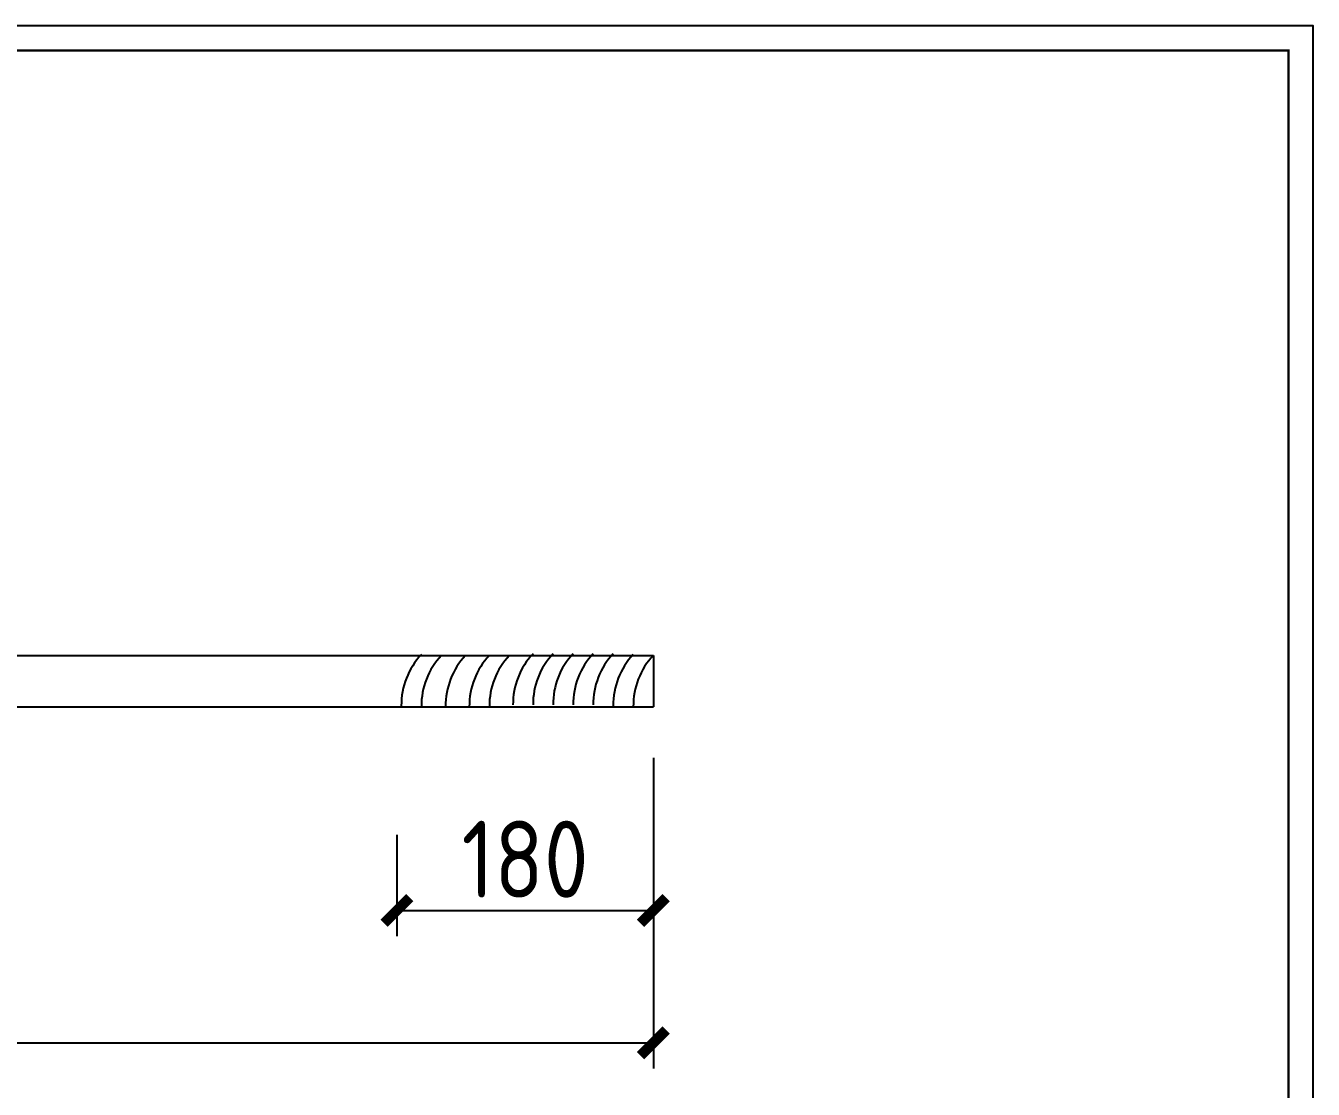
# Model space of a CAD drawing. Extents: x -196983 to 471790, y -783661 to 190401.
# Drawn here: x 222008 to 227029, y -212437 to -208288 of the extents above; entities that cross this region are included whole.
import ezdxf

# ---------------------------------------------------------------- set-up
doc = ezdxf.new("R2010")
doc.units = 0
doc.header["$LTSCALE"] = 1000
doc.header["$MEASUREMENT"] = 0
for name, color, linetype in [('_TCH_MASK', 7, 'Continuous'), ('AXIS', 3, 'Continuous'), ('PUB_TITLE', 4, 'Continuous')]:
    doc.layers.add(name, color=color, linetype=linetype)
doc.styles.get("Standard").update_dxf_attribs({"font": 'gbenor.shx', "bigfont": 'gbcbig.shx'})
doc.dimstyles.get("Standard").update_dxf_attribs({"dimscale": 100, "dimtxt": 3.5, "dimasz": 1, "dimexe": 2.5, "dimexo": 3, "dimgap": 1.5, "dimtad": 1, "dimdec": 0, "dimzin": 0, "dimdsep": 46, "dimtxsty": 'Standard', "dimblk": 'ARCHTICK', "dimcen": 0.09, "dimadec": 0, "dimazin": 0, "dimtfac": 1, "dimtdec": 0, "dimtix": 1, "dimtmove": 2, "dimatfit": 3, "dimfxl": 1, "dimtolj": 1, "dimtzin": 0, "dimarcsym": 0})

# ---------------------------------------------------------------- blocks, each defined once
blk = doc.blocks.new('新块')
at = {"layer": 'PUB_TITLE'}
blk.add_lwpolyline([(-47560, 0), (0, 0), (0, 33640), (-47560, 33640)], close=True, dxfattribs=at)
at = {"layer": 'PUB_TITLE', "const_width": 40}
blk.add_lwpolyline([(-46560, 400), (-400, 400), (-400, 33240), (-46560, 33240)], close=True, dxfattribs=at)
for tag, p in [('审定人', (-8147, 838)), ('校对', (-6621, 837)), ('工程名称', (-5026, 781)), ('阶段', (-810, 832)), ('审核人', (-8147, 641)), ('设计负责人', (-6745, 649)), ('图名', (-3347, 649)), ('图号', (-1657, 502)), ('日期', (-905, 632)), ('项目负责人', (-8228, 444)), ('设计人', (-6659, 447)), ('项目名称', (-5026, 479)), ('比例', (-810, 446))]:
    blk.add_attdef(tag, p, '', height=120)
blk = doc.blocks.new('_ArchTick')
at = {"color": 0, "linetype": 'ByBlock', "const_width": 0.4}
blk.add_lwpolyline([(-0.5, -0.5), (0.5, 0.5)], dxfattribs=at)
blk = doc.blocks.new('*D1535')
at = {"layer": 'AXIS', "color": 0, "lineweight": -2}
for p, q in [((223455.1, -211444.2), (223455.1, -211839.2)), ((224455.1, -211444.2), (224455.1, -211839.2)), ((223455.1, -211739.2), (224455.1, -211739.2))]:
    blk.add_line(p, q, dxfattribs=at)
at = {"layer": 'Defpoints', "color": 0}
for p in [(223455.1, -211244.2), (224455.1, -211244.2), (224455.1, -211739.2)]:
    blk.add_point(p, dxfattribs=at)
at = {"layer": 'AXIS', "color": 0, "lineweight": -2, "xscale": 100, "yscale": 100, "zscale": 100, "rotation": 180}
blk.add_blockref('_ArchTick', (223455.1, -211739.2), dxfattribs=at)
at = {"layer": 'AXIS', "color": 0, "lineweight": -2, "xscale": 100, "yscale": 100, "zscale": 100}
blk.add_blockref('_ArchTick', (224455.1, -211739.2), dxfattribs=at)
at = {"layer": 'AXIS', "color": 0, "insert": (223955.1, -211539.2), "char_height": 300, "attachment_point": 5}
blk.add_mtext('\\A1;180', dxfattribs=at)
blk = doc.blocks.new('*D1537')
at = {"layer": 'AXIS', "color": 0, "lineweight": -2}
for p, q in [((217434, -211144.2), (217434, -212355.4)), ((224455.1, -211144.2), (224455.1, -212355.4)), ((217434, -212255.4), (224455.1, -212255.4))]:
    blk.add_line(p, q, dxfattribs=at)
at = {"layer": 'Defpoints', "color": 0}
for p in [(217434, -210944.2), (224455.1, -210944.2), (224455.1, -212255.4)]:
    blk.add_point(p, dxfattribs=at)
at = {"layer": 'AXIS', "color": 0, "lineweight": -2, "xscale": 100, "yscale": 100, "zscale": 100, "rotation": 180}
blk.add_blockref('_ArchTick', (217434, -212255.4), dxfattribs=at)
at = {"layer": 'AXIS', "color": 0, "lineweight": -2, "xscale": 100, "yscale": 100, "zscale": 100}
blk.add_blockref('_ArchTick', (224455.1, -212255.4), dxfattribs=at)
at = {"layer": 'AXIS', "color": 0, "insert": (220944.6, -212047.1), "char_height": 300, "attachment_point": 5}
blk.add_mtext('\\A1;圆钢总长', dxfattribs=at)

msp = doc.modelspace()

# ---------------------------------------------------------------- linework, layer by layer
at = {"color": 1}
for p, q in [((217434, -210744.2), (224455.1, -210744.2)), ((224455.1, -210744.2), (224455.1, -210944.2)), ((217434, -210944.2), (224455.1, -210944.2))]:
    msp.add_line(p, q, dxfattribs=at)
at = {"color": 2}
for centre in [(223758.6, -210937.6), (223836.8, -210940.9), (223931.1, -210940.9), (224023.8, -210940.9), (224102, -210940.9), (224194.1, -210934.3), (224272.3, -210934.3), (224350.5, -210934.3), (224428.7, -210934.3), (224506.9, -210934.3), (224585.1, -210937.6), (224663.3, -210940.9)]:
    msp.add_arc(centre, 286.4, 136.6302, 180.6617, dxfattribs=at)

# ---------------------------------------------------------------- block references
at = {"layer": '_TCH_MASK', "color": 0, "lineweight": 15, "xscale": 0.2414909666404128, "yscale": 0.2414909665822051, "zscale": 0.2414909666080561}
msp.add_blockref('新块', (227028.6, -216411.8), dxfattribs=at)

# ---------------------------------------------------------------- dimensions: what is measured, and where the dimension line sits
at = {"layer": 'AXIS', "color": 4}
for base, p1, p2, text, picture, middle in [((224455.1, -212255.4), (217434, -210944.2), (224455.1, -210944.2), '圆钢总长', '*D1537', (220944.6, -212047.1)), ((224455.1, -211739.2), (223455.1, -211244.2), (224455.1, -211244.2), '180', '*D1535', (223955.1, -211539.2))]:
    dim = msp.add_linear_dim(base=base, p1=p1, p2=p2, text=text, dimstyle='Standard', override={"dimtxt": 3, "dimexe": 1, "dimexo": 2, "dimgap": 0.5, "dimlfac": 0.1}, dxfattribs=at)
    dim.commit()
    dim.dimension.update_dxf_attribs({"geometry": picture, "text_midpoint": middle})

doc.saveas('drawing.dxf')
